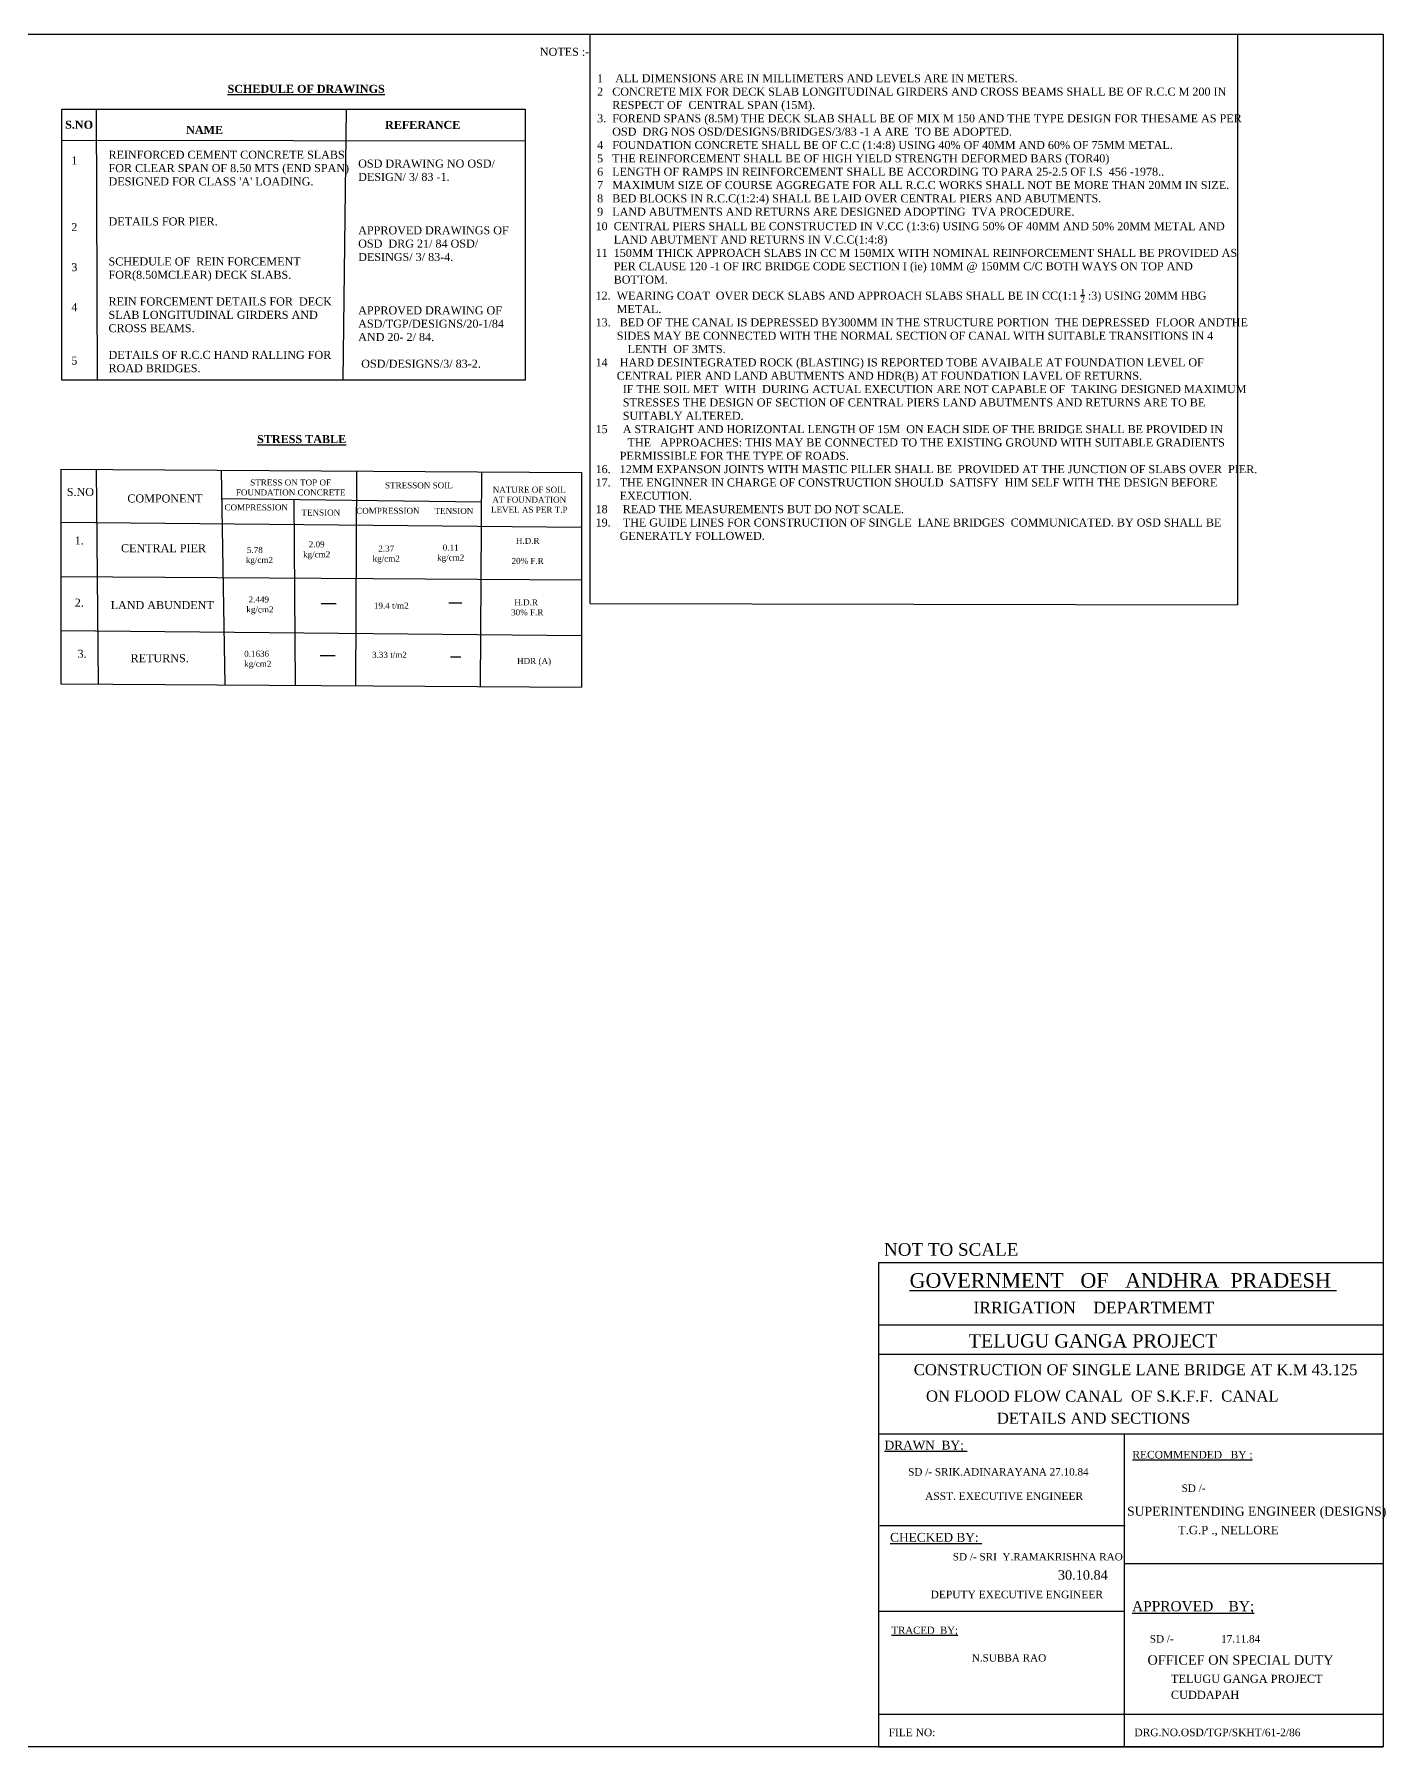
# Model space of a CAD drawing. Header units: millimetres. Extents: x 985 to 27594, y 860 to 17976.
# Drawn here: x 14090 to 27594, y 860 to 17976 of the extents above; entities that cross this region are included whole.
import ezdxf

# ---------------------------------------------------------------- set-up
doc = ezdxf.new("R2010")
doc.units = ezdxf.units.MM
doc.layers.add('dwg', color=20, linetype='Continuous')
doc.layers.add('TEXT', color=7, linetype='Continuous')
doc.layers.add('TITLE', color=7, linetype='Continuous', lineweight=30)
doc.styles.get("Standard").update_dxf_attribs({"font": 'TIMES.TTF', "height": 60})

msp = doc.modelspace()

# ---------------------------------------------------------------- linework, layer by layer
at = {"layer": 'dwg'}
for points in [[(19644.7, 12286.33), (19644.7, 17976.48), (26112.89, 17976.48), (26112.89, 12274.08)], [(14709.45, 17227.26), (14719.31, 14518.79)], [(17177.56, 14518.79), (17210.27, 17227.26)], [(14364.78, 16916.65), (18995.56, 16912.37)], [(14355.69, 13630.17), (14355.69, 11485.55)], [(14355.69, 13630.17), (19558.5, 13594.6)], [(14706.66, 13627.77), (14727.58, 11483.04)], [(15958.14, 13619.21), (15993.32, 11474.49)], [(17308.06, 13609.98), (17301.01, 11465.67)], [(18559.74, 13601.43), (18545.61, 11457.26)], [(19558.5, 13594.6), (19558.5, 11450.42)], [(15963.01, 13322.34), (15962.78, 13336.61), (18557.77, 13301.79)], [(16682.21, 13326.95), (16696.31, 11469.75)], [(14355.69, 13098.18), (19558.5, 13049.03)], [(14355.69, 12557.86), (19558.5, 12522.51)], [(19644.7, 12286.33), (26112.89, 12274.08)], [(14355.69, 12016.99), (19558.5, 11967.85)], [(14355.69, 11485.55), (19558.5, 11450.42)]]:
    msp.add_lwpolyline(points, dxfattribs=at)
msp.add_lwpolyline([(14364.78, 17227.26), (18995.56, 17227.26), (18995.56, 14518.79), (14364.78, 14518.79)], close=True, dxfattribs=at)
at = {"layer": 'TEXT'}
for points in [[(16957.09, 12286.22), (17105.26, 12286.22)], [(18231.96, 12294.69), (18360.65, 12294.69)], [(16947.37, 11768.22), (17097.75, 11768.22)], [(18248.5, 11755.4), (18353.62, 11755.4)]]:
    msp.add_lwpolyline(points, dxfattribs=at)
at = {"layer": 'TITLE', "lineweight": 30}
for p, q in [((22528.61, 5699.08), (27568.61, 5699.08)), ((27568.61, 5699.08), (27568.61, 860.32)), ((22528.61, 5078.81), (27568.61, 5078.81)), ((22528.61, 4783.26), (27568.61, 4783.26)), ((22528.61, 3989.16), (27568.61, 3989.16)), ((22539.11, 3071.94), (24990.44, 3071.94)), ((22528.61, 2214.5), (24979.94, 2214.5)), ((27568.61, 1182.3), (22528.61, 1182.3)), ((22528.61, 860.32), (27568.61, 860.32))]:
    msp.add_line(p, q, dxfattribs=at)
at = {"layer": 'TITLE'}
msp.add_lwpolyline([(984.96, 17976.48), (27568.61, 17976.48), (27568.61, 860.32), (984.96, 860.32)], close=True, dxfattribs=at)
msp.add_lwpolyline([(22528.61, 860.32), (22528.61, 5699.08)], dxfattribs=at)
at = {"layer": 'TITLE', "lineweight": 30}
for points in [[(24979.94, 3989.16), (24979.94, 860.32)], [(24979.94, 2693.07), (27568.61, 2693.07)]]:
    msp.add_lwpolyline(points, dxfattribs=at)

# ---------------------------------------------------------------- texts
at = {"layer": 'dwg', "insert": (19713.9, 17976.48), "char_height": 80, "width": 6414.8321, "attachment_point": 1}
msp.add_mtext('\\A1;{\\C6;\\P\\P\\P1    ALL DIMENSIONS ARE IN MILLIMETERS AND LEVELS ARE IN METERS.\\P2   CONCRETE MIX FOR DECK SLAB LONGITUDINAL GIRDERS AND CROSS BEAMS SHALL BE OF R.C.C M 200 IN  \\P     RESPECT OF  CENTRAL SPAN (15M).\\P3.  FOREND SPANS (8.5M) THE DECK SLAB SHALL BE OF MIX M 150 AND THE TYPE DESIGN FOR THESAME AS PER    \\P     OSD  DRG NOS OSD/DESIGNS/BRIDGES/3/83 -1 A ARE  TO BE ADOPTED.\\P4   FOUNDATION CONCRETE SHALL BE OF C.C (1:4:8) USING 40% OF 40MM AND 60% OF 75MM METAL.\\P5   THE REINFORCEMENT SHALL BE OF HIGH YIELD STRENGTH DEFORMED BARS (TOR40)\\P6   LENGTH OF RAMPS IN REINFORCEMENT SHALL BE ACCORDING TO PARA 25-2.5 OF I.S  456 -1978..\\P7   MAXIMUM SIZE OF COURSE AGGREGATE FOR ALL R.C.C WORKS SHALL NOT BE MORE THAN 20MM IN SIZE.\\P8   BED BLOCKS IN R.C.C(1:2:4) SHALL BE LAID OVER CENTRAL PIERS AND ABUTMENTS.\\P9   LAND ABUTMENTS AND RETURNS ARE DESIGNED ADOPTING  TVA PROCEDURE.\\P }', dxfattribs=at)
at = {"layer": 'dwg', "color": 6, "insert": (19698.37, 16098.05), "char_height": 80, "width": 6370.1134, "attachment_point": 1}
msp.add_mtext('\\A1;10  CENTRAL PIERS SHALL BE CONSTRUCTED IN V.CC (1:3:6) USING 50% OF 40MM AND 50% 20MM METAL AND   \\P      LAND ABUTMENT AND RETURNS IN V.C.C(1:4:8)\\P11  150MM THICK APPROACH SLABS IN CC M 150MIX WITH NOMINAL REINFORCEMENT SHALL BE PROVIDED AS    \\P      PER CLAUSE 120 -1 OF IRC BRIDGE CODE SECTION I (ie) 10MM @ 150MM C/C BOTH WAYS ON TOP AND    \\P      BOTTOM.\\P12.  WEARING COAT  OVER DECK SLABS AND APPROACH SLABS SHALL BE IN CC(1:1 {\\H0.7x;\\S1/2;} :3) USING 20MM HBG    \\P       METAL.\\P13.   BED OF THE CANAL IS DEPRESSED BY300MM IN THE STRUCTURE PORTION  THE DEPRESSED  FLOOR ANDTHE         \\P       SIDES MAY BE CONNECTED WITH THE NORMAL SECTION OF CANAL WITH SUITABLE TRANSITIONS IN 4         ^ILENTH  OF 3MTS.\\P14    HARD DESINTEGRATED ROCK (BLASTING) IS REPORTED TOBE AVAIBALE AT FOUNDATION LEVEL OF    \\P       CENTRAL PIER AND LAND ABUTMENTS AND HDR(B) AT FOUNDATION LAVEL OF RETURNS.\\P         IF THE SOIL MET  WITH  DURING ACTUAL EXECUTION ARE NOT CAPABLE OF  TAKING DESIGNED MAXIMUM  \\P         STRESSES THE DESIGN OF SECTION OF CENTRAL PIERS LAND ABUTMENTS AND RETURNS ARE TO BE  \\P         SUITABLY ALTERED.\\P15     A STRAIGHT AND HORIZONTAL LENGTH OF 15M  ON EACH SIDE OF THE BRIDGE SHALL BE PROVIDED IN ^ITHE   APPROACHES: THIS MAY BE CONNECTED TO THE EXISTING GROUND WITH SUITABLE GRADIENTS    \\P        PERMISSIBLE FOR THE TYPE OF ROADS.\\P16.   12MM EXPANSON JOINTS WITH MASTIC PILLER SHALL BE  PROVIDED AT THE JUNCTION OF SLABS OVER ^IPIER.\\P17.   THE ENGINNER IN CHARGE OF CONSTRUCTION SHOULD  SATISFY  HIM SELF WITH THE DESIGN BEFORE  \\P        EXECUTION.\\P18     READ THE MEASUREMENTS BUT DO NOT SCALE.\\P19.    THE GUIDE LINES FOR CONSTRUCTION OF SINGLE  LANE BRIDGES  COMMUNICATED. BY OSD SHALL BE   \\P        GENERATLY FOLLOWED.', dxfattribs=at)
at = {"layer": 'TEXT'}
msp.add_text('NOT TO SCALE', height=126, dxfattribs=at).set_placement((22580.72, 5767.87))
for s, insert, char_height, width, attachment_point in [('NOTES :-', (19141.97, 17840.83), 80, 785.9327, 1), ('{\\fTimes New Roman|b1|i0|c0|p18;\\LSCHEDULE OF DRAWINGS}', (16806.09, 17429.99), 80, 2632.3396, 5), ('{\\fTimes New Roman|b1|i0|c0|p18;S.NO}', (14537.68, 17071.79), 80, 345.8055, 5), ('{\\fTimes New Roman|b1|i0|c0|p18;NAME }', (15791.83, 17020.63), 80, 1384.3912, 5), ('{\\fTimes New Roman|b1|i0|c0|p18; REFERANCE }', (17956.01, 17070.02), 80, 1209.4058, 5), ("    REINFORCED CEMENT CONCRETE SLABS       \\P    FOR CLEAR SPAN OF 8.50 MTS (END SPAN) \\P    DESIGNED FOR CLASS 'A' LOADING. \\P\\P\\P    DETAILS FOR PIER.\\P\\P\\P    SCHEDULE OF  REIN FORCEMENT  \\P    FOR(8.50MCLEAR) DECK SLABS.\\P\\P    REIN FORCEMENT DETAILS FOR  DECK \\P    SLAB LONGITUDINAL GIRDERS AND   \\P    CROSS BEAMS.\\P   \\P    DETAILS OF R.C.C HAND RALLING FOR  \\P    ROAD BRIDGES.", (14710.96, 16812.41), 80, 2466.5972, 1), ('1\\P\\P\\P\\P\\P2\\P\\P\\P3 \\P\\P\\P4  \\P\\P\\P\\P5', (14459.87, 16755.59), 80, 258.6887, 1), ('   \\P    OSD DRAWING NO OSD/ \\P    DESIGN/ 3/ 83 -1.\\P\\P\\P\\P    APPROVED DRAWINGS OF  \\P    OSD  DRG 21/ 84 OSD/   \\P    DESINGS/ 3/ 83-4.\\P\\P\\P\\P    APPROVED DRAWING OF   \\P    ASD/TGP/DESIGNS/20-1/84  ^J    AND 20- 2/ 84.\\P\\P     OSD/DESIGNS/3/ 83-2.', (17205.8, 16857.33), 80, 1789.7541, 1), ('{\\fTimes New Roman|b1|i0|c0|p18;\\LSTRESS TABLE}', (16761.82, 13929.62), 80, 1913.149, 5), ('STRESS ON TOP OF FOUNDATION CONCRETE', (16651.31, 13446.47), 60, 1217.9291, 5), ('S.NO', (14414.39, 13442.19), 80, 112.4985, 1), ('COMPONENT', (15395.76, 13336.38), 80, 1014.0811, 5), ('STRESSON SOIL', (17933.07, 13467.18), 60, 1047.4969, 5), ('NATURE OF SOIL AT FOUNDATION LEVEL AS PER T.P', (19035.86, 13323.46), 60, 856.9802, 5), ('COMPRESSION', (16307.72, 13246.56), 60, 622.738, 5), ('TENSION ', (16953.07, 13195.44), 60, 389.9776, 5), ('COMPRESSION', (17623.52, 13212.78), 60, 518.1894, 5), ('TENSION', (18283.36, 13211.73), 60, 319.5053, 5), ('1.', (14494.33, 12956.69), 80, 62.9708, 1), ('CENTRAL PIER', (15381.26, 12839.25), 80, 1182.578, 5), ('5.78\\P    kg/cm2', (16294.03, 12673.03), 60, 453.6875, 8), ('2.09\\P kg/cm2', (16911.43, 12818.46), 60, 252.2956, 5), ('2.37\\P kg/cm2', (17606.59, 12775.87), 60, 220.8454, 5), ('0.11\\P kg/cm2', (18250.57, 12786.01), 60, 273.4107, 5), ('H.D.R\\P \\P20% F.R', (19020.16, 12812.32), 60, 567.1509, 5), ('2.', (14494.33, 12334.91), 80, 69.9674, 1), ('2.449\\P kg/cm2', (16333.27, 12267.25), 60, 488.0188, 5), ('H.D.R\\P 30% F.R', (19004.25, 12248.17), 60, 607.6909, 5), ('LAND ABUNDENT', (15368.3, 12270.16), 80, 1073.8009, 5), ('19.4 t/m2', (17657.23, 12264.45), 60, 488.7868, 5), ('3.', (14522.31, 11824.91), 80, 55.974, 1), ('0.1636\\P kg/cm2', (16311.7, 11724.62), 60, 439.6757, 5), ('RETURNS.', (15343.19, 11739.45), 80, 857.9334, 5), ('3.33 t/m2', (17638.84, 11773.77), 60, 451.9965, 5), ('HDR (A)', (19083.92, 11701.73), 60, 793.6566, 5)]:
    msp.add_mtext(s, dxfattribs=dict(at, insert=insert, char_height=char_height, width=width, attachment_point=attachment_point))
at = {"layer": 'TITLE', "lineweight": 30}
for s, height, p in [('%%UGOVERNMENT   OF   ANDHRA  PRADESH ', 145.8175, (22836.29, 5448.32)), ('IRRIGATION    DEPARTMEMT ', 116.0733, (23474.13, 5192.17)), ('TELUGU GANGA PROJECT', 133.5255, (23425.81, 4850.47)), ('CONSTRUCTION OF SINGLE LANE BRIDGE AT K.M 43.125', 110.203, (22877.95, 4573.94)), ('ON FLOOD FLOW CANAL  OF S.K.F.F.  CANAL ', 110.203, (22999.95, 4310.39)), ('DETAILS AND SECTIONS', 110.203, (23708.46, 4088.39)), ('%%UDRAWN  BY; ', 88.1687, (22586.52, 3830.69)), ('%%URECOMMENDED   BY :', 75.6645, (25063.53, 3741.66)), ('SD /- SRIK.ADINARAYANA 27.10.84', 73.8593, (22822.29, 3570.87)), ('SD /-           ', 73.8593, (25554.56, 3407.68)), ('ASST. EXECUTIVE ENGINEER', 75.7701, (22990.77, 3327.54)), ('SUPERINTENDING ENGINEER (DESIGNS)', 90.2792, (25009.79, 3169.16)), ('%%UCHECKED BY: ', 88.1687, (22642.08, 2909.49)), ('T.G.P ., NELLORE', 83.8307, (25518.01, 2984.5)), ('SD /- SRI  Y.RAMAKRISHNA RAO', 73.8593, (23268.08, 2722.51)), ('30.10.84', 94.46, (24318.01, 2530.43)), ('DEPUTY EXECUTIVE ENGINEER', 75.7701, (23046.33, 2344.41)), ('%%UAPPROVED    BY;', 101.7331, (25059.49, 2214.24)), ('%%UTRACED  BY;', 71.2136, (22656.55, 1989.4)), ('SD /-                 17.11.84', 73.8593, (25236.54, 1901.78)), ('N.SUBBA RAO', 73.8593, (23457.8, 1711.7)), ('OFFICEF ON SPECIAL DUTY', 94.4597, (25213.7, 1680.29)), ('TELUGU GANGA PROJECT', 81.3865, (25448.05, 1498.89)), ('CUDDAPAH', 81.387, (25448.05, 1338.68)), ('FILE NO: ', 75.77, (22626.85, 965.7)), ('DRG.NO.OSD/TGP/SKHT/61-2/86', 75.7701, (25082.87, 965.7))]:
    msp.add_text(s, height=height, dxfattribs=at).set_placement(p)

doc.saveas('drawing.dxf')
